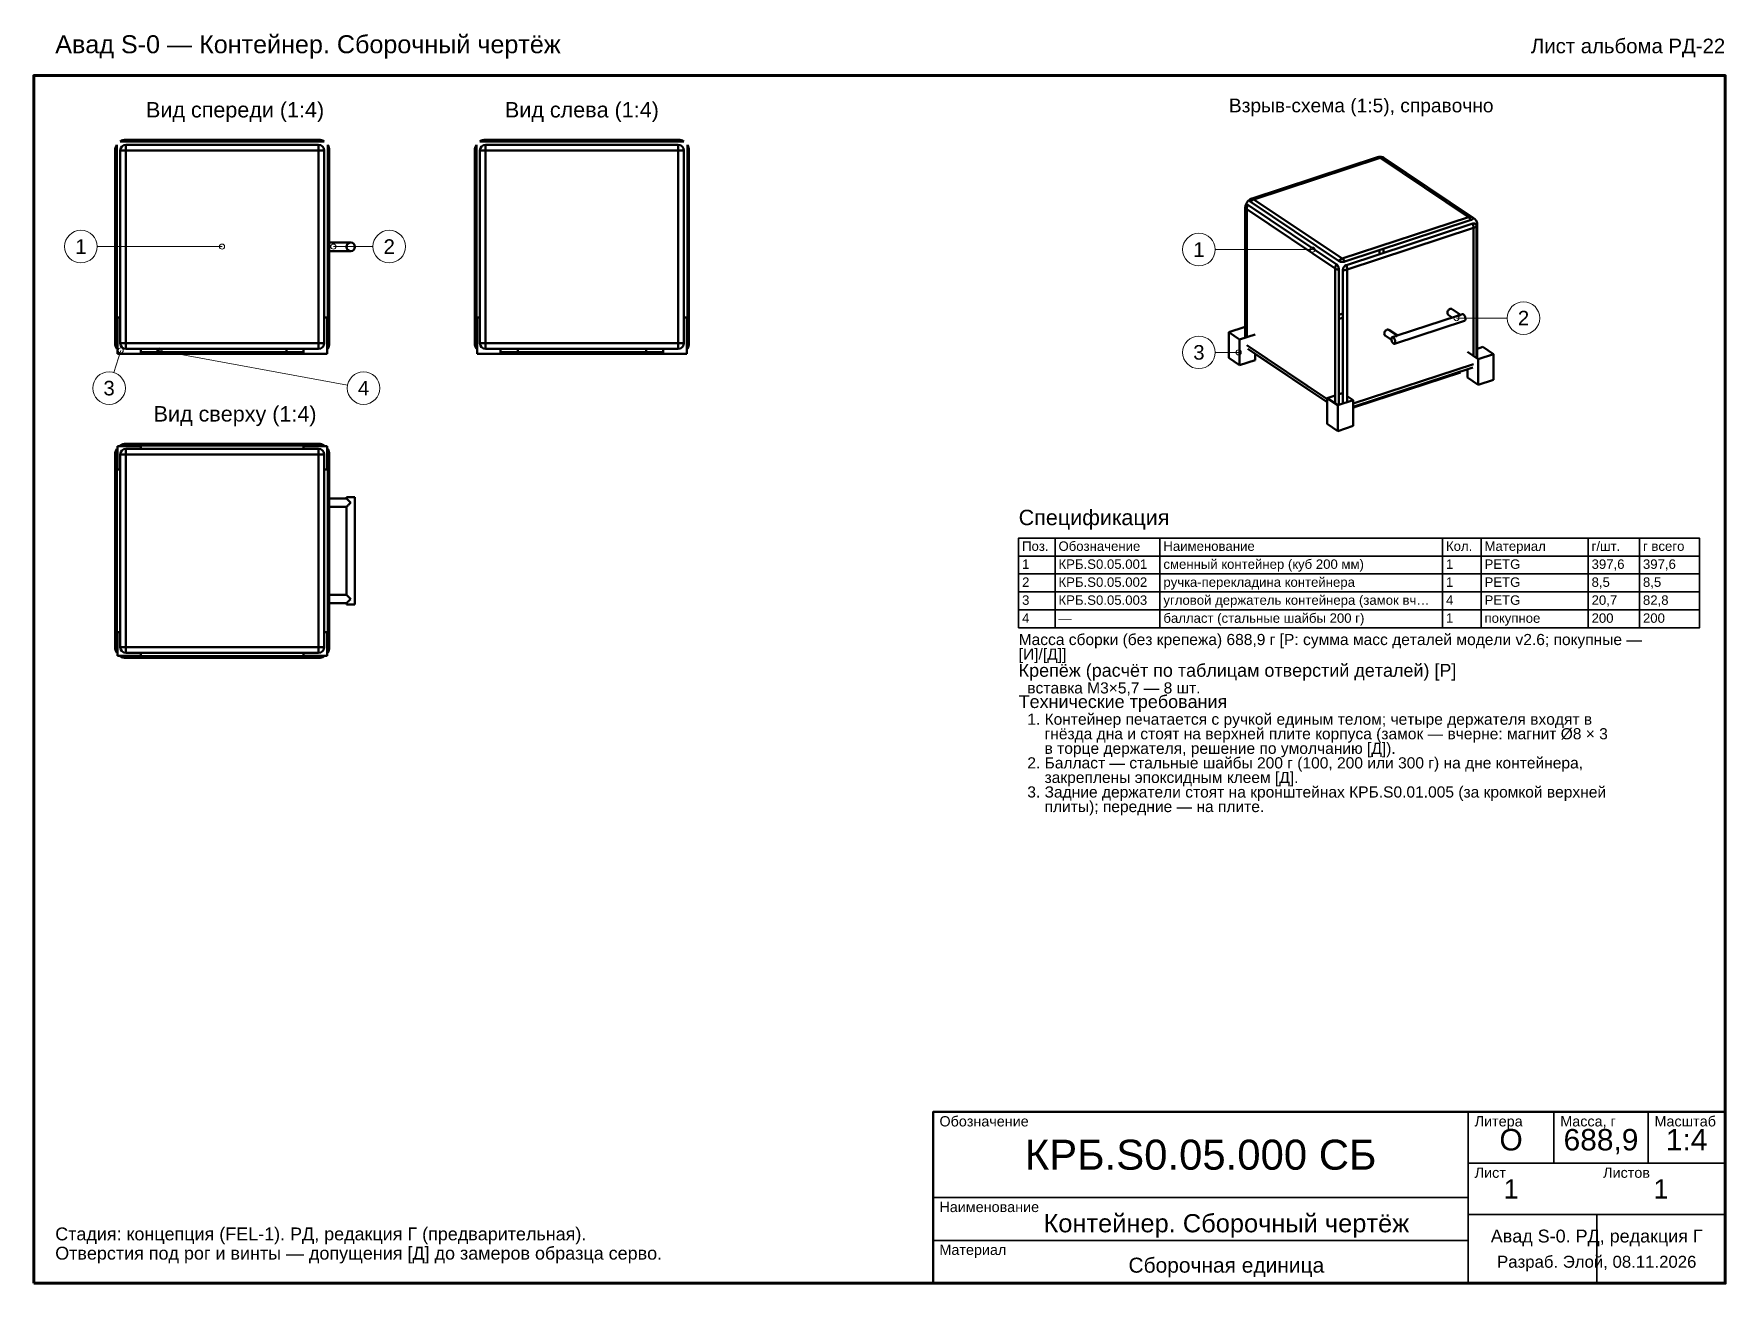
# Model space of a CAD drawing. Header units: millimetres. Extents: x 80 to 1660, y 20 to 1187.
import ezdxf
from ezdxf.enums import TextEntityAlignment as Align

# ---------------------------------------------------------------- set-up
doc = ezdxf.new("R2010")
doc.units = ezdxf.units.MM
doc.header["$LTSCALE"] = 4
for name, color, linetype, lineweight in [('КОНТУР', 7, 'Continuous', 50), ('РАЗМЕРЫ', 5, 'Continuous', 18), ('РАМКА', 7, 'Continuous', 70), ('ТАБЛИЦА', 7, 'Continuous', 35), ('ТЕКСТ', 7, 'Continuous', 25)]:
    doc.layers.add(name, color=color, linetype=linetype, lineweight=lineweight)
doc.styles.add('GOST', font='arial.ttf')

msp = doc.modelspace()

# ---------------------------------------------------------------- linework, layer by layer
at = {"layer": 'КОНТУР'}
for p, q in [((156, 898), (156, 1078)), ((157.5, 898), (157.5, 1078)), ((160.7, 898), (160.7, 1078)), ((166, 1088), (346, 1088)), ((166, 1086.5), (346, 1086.5)), ((166, 1083.3), (346, 1083.3)), ((166, 898), (166, 1078)), ((166, 1078), (346, 1078)), ((346, 898), (346, 1078)), ((351.3, 898), (351.3, 1078)), ((354.5, 898), (354.5, 1078)), ((356, 898), (356, 1078)), ((492, 898), (492, 1078)), ((493.5, 898), (493.5, 1078)), ((496.7, 898), (496.7, 1078)), ((682, 1088), (502, 1088)), ((682, 1086.5), (502, 1086.5)), ((682, 1083.3), (502, 1083.3)), ((682, 1078), (502, 1078)), ((502, 898), (502, 1078)), ((682, 898), (682, 1078)), ((687.3, 898), (687.3, 1078)), ((690.5, 898), (690.5, 1078)), ((692, 898), (692, 1078)), ((1217.3, 1032.9), (1335.3, 1071.7)), ((1219.7, 1032.3), (1337.7, 1071.1)), ((1337.7, 1071.1), (1420.3, 1015.7)), ((1341.1, 1071.2), (1423.7, 1015.8)), ((1214.2, 1027.2), (1296.7, 971.8)), ((1216.3, 1030.2), (1298.9, 974.8)), ((1219.7, 1032.3), (1302.3, 977)), ((1211.7, 903.2), (1211.7, 1025.1)), ((1213.2, 903.7), (1213.2, 1023.1)), ((1213.2, 1023.1), (1295.8, 967.7)), ((1302.3, 977), (1420.3, 1015.7)), ((1304.7, 974.3), (1422.7, 1013.1)), ((1424.3, 1015.3), (1425.8, 1014.2)), ((1306.2, 971), (1424.2, 1009.8)), ((1306.9, 966.8), (1424.9, 1005.6)), ((1424.9, 886), (1424.9, 1005.6)), ((1427.6, 884.1), (1427.6, 1007.2)), ((1428.3, 883.7), (1428.3, 1008.9)), ((356, 992), (376, 992)), ((356, 984), (376, 984)), ((1337.2, 981.2), (1337.2, 985)), ((1340.8, 982.4), (1340.8, 986.2)), ((1295.8, 841.6), (1295.8, 967.7)), ((1299.2, 840.3), (1299.2, 966.5)), ((1302.8, 841.5), (1302.8, 966.2)), ((1306.9, 842.8), (1306.9, 966.8)), ((158.1, 888), (158.1, 922)), ((158.1, 922), (160.7, 922)), ((351.3, 922), (353.9, 922)), ((353.9, 888), (353.9, 922)), ((496.7, 922), (494.1, 922)), ((494.1, 888), (494.1, 922)), ((689.9, 922), (687.3, 922)), ((689.9, 888), (689.9, 922)), ((1299.2, 924.4), (1302.8, 925.6)), ((1299.2, 920.7), (1302.8, 921.8)), ((1351, 897.5), (1416.5, 919)), ((1353.7, 905.1), (1409.8, 923.6)), ((1401.3, 924.5), (1405, 922)), ((1404.9, 929.8), (1412.7, 924.5)), ((1412.7, 924.5), (1414.5, 925.1)), ((1196.4, 908.2), (1210.7, 912.9)), ((1196.4, 884.2), (1196.4, 908.2)), ((1196.4, 908.2), (1206.4, 901.5)), ((1206.4, 901.5), (1220.8, 906.2)), ((1206.4, 877.5), (1206.4, 901.5)), ((1210.7, 912.9), (1211.7, 912.3)), ((1342.3, 905.1), (1348.2, 901.2)), ((1345.9, 910.4), (1353.8, 905.2)), ((1349, 903.6), (1350.9, 904.2)), ((158.1, 888), (180, 888)), ((166, 898), (346, 898)), ((166, 892.7), (346, 892.7)), ((180, 888), (180, 892.7)), ((181, 889.5), (180, 889.5)), ((181, 888), (180, 888)), ((181, 889.5), (331, 889.5)), ((181, 888), (331, 888)), ((196, 889.5), (196, 892.7)), ((316, 889.5), (316, 892.7)), ((332, 889.5), (331, 889.5)), ((332, 888), (331, 888)), ((332, 888), (332, 892.7)), ((332, 888), (353.9, 888)), ((516, 888), (494.1, 888)), ((682, 898), (502, 898)), ((682, 892.7), (502, 892.7)), ((516, 888), (516, 892.7)), ((517, 889.5), (516, 889.5)), ((517, 888), (516, 888)), ((667, 889.5), (517, 889.5)), ((667, 888), (517, 888)), ((532, 889.5), (532, 892.7)), ((652, 889.5), (652, 892.7)), ((668, 889.5), (667, 889.5)), ((668, 888), (667, 888)), ((668, 888), (668, 892.7)), ((689.9, 888), (668, 888)), ((1213.2, 896), (1288.2, 845.7)), ((1214.2, 892.6), (1288.2, 843)), ((1220.8, 882.2), (1220.8, 888.1)), ((1223.2, 886.4), (1288.2, 842.8)), ((1223.2, 886.4), (1223.3, 886.4)), ((1419.2, 889.8), (1429.3, 883)), ((1427.6, 892.5), (1433.6, 894.5)), ((1429.3, 883), (1443.6, 887.8)), ((1433.6, 894.5), (1443.6, 887.8)), ((1443.6, 863.7), (1443.6, 887.8)), ((1196.4, 884.2), (1206.4, 877.5)), ((1206.4, 877.5), (1220.8, 882.2)), ((1312.6, 841.5), (1424.9, 878.5)), ((1312.6, 838.5), (1424.2, 875.2)), ((1314.6, 838.4), (1412.9, 870.7)), ((1412.9, 870.7), (1412.1, 871.2)), ((1419.2, 865.8), (1419.2, 873.6)), ((1429.3, 859), (1429.3, 883)), ((1419.2, 865.8), (1429.3, 859)), ((1429.3, 859), (1443.6, 863.7)), ((1288.2, 846.7), (1295.8, 849.2)), ((1288.2, 822.7), (1288.2, 846.7)), ((1288.2, 846.7), (1298.2, 840)), ((1298.2, 840), (1312.6, 844.7)), ((1298.2, 815.9), (1298.2, 840)), ((1299.2, 850.3), (1302.5, 851.4)), ((1302.5, 851.4), (1302.8, 851.2)), ((1306.9, 848.5), (1312.6, 844.7)), ((1312.6, 820.7), (1312.6, 844.7)), ((1314.6, 838.4), (1313.8, 838.9)), ((1288.2, 822.7), (1298.2, 815.9)), ((1298.2, 815.9), (1312.6, 820.7)), ((156, 614), (156, 794)), ((157.5, 614), (157.5, 794)), ((158.1, 780), (158.1, 801.9)), ((158.1, 801.9), (180, 801.9)), ((160.7, 614), (160.7, 794)), ((166, 804), (346, 804)), ((166, 802.5), (346, 802.5)), ((166, 799.3), (346, 799.3)), ((166, 614), (166, 794)), ((166, 794), (346, 794)), ((180, 799.3), (180, 801.9)), ((332, 799.3), (332, 801.9)), ((332, 801.9), (353.9, 801.9)), ((346, 614), (346, 794)), ((351.3, 614), (351.3, 794)), ((353.9, 780), (353.9, 801.9)), ((354.5, 614), (354.5, 794)), ((356, 614), (356, 794)), ((158.1, 780), (160.7, 780)), ((351.3, 780), (353.9, 780)), ((356, 753), (372, 753)), ((356, 745), (372, 745)), ((372, 753), (372, 754)), ((372, 663), (372, 745)), ((380, 654), (380, 754)), ((356, 663), (372, 663)), ((356, 655), (372, 655)), ((372, 654), (372, 655)), ((158.1, 606.1), (158.1, 628)), ((158.1, 628), (160.7, 628)), ((351.3, 628), (353.9, 628)), ((353.9, 606.1), (353.9, 628)), ((158.1, 606.1), (180, 606.1)), ((166, 614), (346, 614)), ((166, 608.7), (346, 608.7)), ((166, 605.5), (346, 605.5)), ((166, 604), (346, 604)), ((180, 606.1), (180, 608.7)), ((332, 606.1), (332, 608.7)), ((332, 606.1), (353.9, 606.1))]:
    msp.add_line(p, q, dxfattribs=at)
for points in [[(156, 1078), (156.2, 1078), (156.4, 1078), (156.6, 1078), (156.8, 1078), (156.9, 1078), (157.1, 1078), (157.3, 1078), (157.5, 1078)], [(157.5, 1083.3), (157.5, 1082.6), (157.5, 1082), (157.5, 1081.3), (157.5, 1080.6), (157.5, 1080), (157.5, 1079.3), (157.5, 1078.7), (157.5, 1078)], [(157.5, 1078), (157.5, 1078.7), (157.5, 1079.3), (157.5, 1080), (157.5, 1080.6), (157.5, 1081.3), (157.5, 1082), (157.5, 1082.6), (157.5, 1083.3)], [(166, 1086.5), (165.3, 1086.5), (164.7, 1086.5), (164, 1086.5), (163.4, 1086.5), (162.7, 1086.5), (162, 1086.5), (161.4, 1086.5), (160.7, 1086.5)], [(160.7, 1078), (161.4, 1078), (162, 1078), (162.7, 1078), (163.4, 1078), (164, 1078), (164.7, 1078), (165.3, 1078), (166, 1078)], [(166, 1088), (166, 1087.8), (166, 1087.6), (166, 1087.4), (166, 1087.2), (166, 1087.1), (166, 1086.9), (166, 1086.7), (166, 1086.5)], [(166, 1083.3), (166, 1082.6), (166, 1082), (166, 1081.3), (166, 1080.6), (166, 1080), (166, 1079.3), (166, 1078.7), (166, 1078)], [(346, 1088), (346, 1087.8), (346, 1087.6), (346, 1087.4), (346, 1087.2), (346, 1087.1), (346, 1086.9), (346, 1086.7), (346, 1086.5)], [(351.3, 1086.5), (350.6, 1086.5), (350, 1086.5), (349.3, 1086.5), (348.6, 1086.5), (348, 1086.5), (347.3, 1086.5), (346.7, 1086.5), (346, 1086.5)], [(346, 1083.3), (346, 1082.6), (346, 1082), (346, 1081.3), (346, 1080.6), (346, 1080), (346, 1079.3), (346, 1078.7), (346, 1078)], [(351.3, 1078), (350.6, 1078), (350, 1078), (349.3, 1078), (348.6, 1078), (348, 1078), (347.3, 1078), (346.7, 1078), (346, 1078)], [(354.5, 1083.3), (354.5, 1082.6), (354.5, 1082), (354.5, 1081.3), (354.5, 1080.6), (354.5, 1080), (354.5, 1079.3), (354.5, 1078.7), (354.5, 1078)], [(354.5, 1078), (354.5, 1078.7), (354.5, 1079.3), (354.5, 1080), (354.5, 1080.6), (354.5, 1081.3), (354.5, 1082), (354.5, 1082.6), (354.5, 1083.3)], [(356, 1078), (355.8, 1078), (355.6, 1078), (355.4, 1078), (355.2, 1078), (355.1, 1078), (354.9, 1078), (354.7, 1078), (354.5, 1078)], [(492, 1078), (492.2, 1078), (492.4, 1078), (492.6, 1078), (492.8, 1078), (492.9, 1078), (493.1, 1078), (493.3, 1078), (493.5, 1078)], [(493.5, 1083.3), (493.5, 1082.6), (493.5, 1082), (493.5, 1081.3), (493.5, 1080.6), (493.5, 1080), (493.5, 1079.3), (493.5, 1078.7), (493.5, 1078)], [(496.7, 1086.5), (497.4, 1086.5), (498, 1086.5), (498.7, 1086.5), (499.4, 1086.5), (500, 1086.5), (500.7, 1086.5), (501.3, 1086.5), (502, 1086.5)], [(502, 1086.5), (501.3, 1086.5), (500.7, 1086.5), (500, 1086.5), (499.4, 1086.5), (498.7, 1086.5), (498, 1086.5), (497.4, 1086.5), (496.7, 1086.5)], [(496.7, 1078), (497.4, 1078), (498, 1078), (498.7, 1078), (499.4, 1078), (500, 1078), (500.7, 1078), (501.3, 1078), (502, 1078)], [(502, 1086.5), (502, 1086.7), (502, 1086.9), (502, 1087.1), (502, 1087.2), (502, 1087.4), (502, 1087.6), (502, 1087.8), (502, 1088)], [(502, 1078), (502, 1078.7), (502, 1079.3), (502, 1080), (502, 1080.6), (502, 1081.3), (502, 1082), (502, 1082.6), (502, 1083.3)], [(682, 1088), (682, 1087.8), (682, 1087.6), (682, 1087.4), (682, 1087.2), (682, 1087.1), (682, 1086.9), (682, 1086.7), (682, 1086.5)], [(687.3, 1086.5), (686.6, 1086.5), (686, 1086.5), (685.3, 1086.5), (684.6, 1086.5), (684, 1086.5), (683.3, 1086.5), (682.7, 1086.5), (682, 1086.5)], [(682, 1083.3), (682, 1082.6), (682, 1082), (682, 1081.3), (682, 1080.6), (682, 1080), (682, 1079.3), (682, 1078.7), (682, 1078)], [(682, 1078), (682.7, 1078), (683.3, 1078), (684, 1078), (684.6, 1078), (685.3, 1078), (686, 1078), (686.6, 1078), (687.3, 1078)], [(690.5, 1078), (690.5, 1078.7), (690.5, 1079.3), (690.5, 1080), (690.5, 1080.6), (690.5, 1081.3), (690.5, 1082), (690.5, 1082.6), (690.5, 1083.3)], [(690.5, 1078), (690.7, 1078), (690.9, 1078), (691.1, 1078), (691.2, 1078), (691.4, 1078), (691.6, 1078), (691.8, 1078), (692, 1078)], [(1335.5, 1071.8), (1335.5, 1071.7), (1335.5, 1071.7), (1335.4, 1071.7), (1335.4, 1071.7), (1335.4, 1071.7), (1335.3, 1071.7), (1335.3, 1071.7), (1335.3, 1071.7)], [(1335.3, 1071.7), (1335.6, 1071.7), (1335.9, 1071.8), (1336.2, 1071.7), (1336.5, 1071.7), (1336.8, 1071.6), (1337.1, 1071.4), (1337.4, 1071.3), (1337.7, 1071.1)], [(1341.1, 1071.2), (1340.7, 1071.3), (1340.3, 1071.4), (1339.8, 1071.4), (1339.4, 1071.4), (1339, 1071.4), (1338.5, 1071.3), (1338.1, 1071.2), (1337.7, 1071.1)], [(1341.1, 1071.2), (1341, 1071.3), (1340.8, 1071.4), (1340.7, 1071.5), (1340.5, 1071.5), (1340.4, 1071.6), (1340.2, 1071.7), (1340, 1071.7), (1339.8, 1071.8)], [(1211.7, 1025.1), (1211.8, 1025.6), (1211.8, 1026.1), (1212, 1026.6), (1212.3, 1027.1), (1212.7, 1027.4), (1213.2, 1027.5), (1213.7, 1027.4), (1214.2, 1027.2)], [(1215.5, 1031.5), (1214.9, 1031.2), (1214.4, 1030.8), (1213.8, 1030.3), (1213.4, 1029.8), (1213, 1029.2), (1212.7, 1028.5), (1212.5, 1027.9), (1212.4, 1027.2)], [(1214.2, 1027.2), (1213.9, 1026.7), (1213.7, 1026.2), (1213.6, 1025.7), (1213.4, 1025.2), (1213.3, 1024.7), (1213.2, 1024.2), (1213.2, 1023.7), (1213.2, 1023.1)], [(1216.3, 1030.2), (1215.9, 1030.5), (1215.6, 1030.9), (1215.5, 1031.4), (1215.7, 1031.8), (1216, 1032.2), (1216.4, 1032.5), (1216.8, 1032.7), (1217.3, 1032.9)], [(1219.7, 1032.3), (1219.2, 1032.2), (1218.8, 1032), (1218.3, 1031.7), (1217.9, 1031.4), (1217.4, 1031.2), (1217, 1030.8), (1216.6, 1030.5), (1216.3, 1030.2)], [(1219.7, 1032.3), (1219.5, 1032.5), (1219.2, 1032.7), (1218.9, 1032.8), (1218.6, 1032.9), (1218.3, 1033), (1217.9, 1033), (1217.6, 1033), (1217.3, 1032.9)], [(1211.7, 1025.1), (1211.8, 1024.8), (1211.9, 1024.5), (1212.1, 1024.2), (1212.2, 1024), (1212.5, 1023.7), (1212.7, 1023.5), (1212.9, 1023.3), (1213.2, 1023.1)], [(1423.7, 1015.8), (1423.3, 1015.9), (1422.9, 1016), (1422.4, 1016.1), (1422, 1016.1), (1421.6, 1016), (1421.1, 1016), (1420.7, 1015.9), (1420.3, 1015.7)], [(1422.7, 1013.1), (1422.4, 1013.4), (1422.2, 1013.8), (1421.9, 1014.2), (1421.6, 1014.5), (1421.3, 1014.9), (1421, 1015.2), (1420.6, 1015.5), (1420.3, 1015.7)], [(1422.7, 1013.1), (1423.2, 1013.2), (1423.6, 1013.5), (1424, 1013.8), (1424.3, 1014.1), (1424.5, 1014.6), (1424.4, 1015.1), (1424.1, 1015.5), (1423.7, 1015.8)], [(1427.3, 1012.4), (1427.2, 1012.7), (1427.1, 1012.9), (1426.9, 1013.2), (1426.7, 1013.4), (1426.5, 1013.6), (1426.3, 1013.9), (1426.1, 1014.1), (1425.8, 1014.2)], [(1428.2, 1009.9), (1428.1, 1010.2), (1428.1, 1010.5), (1428, 1010.9), (1427.9, 1011.2), (1427.8, 1011.5), (1427.6, 1011.8), (1427.5, 1012.1), (1427.3, 1012.4)], [(1427.6, 1007.2), (1427.6, 1007.8), (1427.4, 1008.5), (1427.1, 1009), (1426.6, 1009.5), (1426.1, 1009.8), (1425.4, 1009.9), (1424.8, 1009.9), (1424.2, 1009.8)], [(1424.9, 1005.6), (1424.9, 1006.1), (1424.8, 1006.7), (1424.8, 1007.2), (1424.7, 1007.7), (1424.6, 1008.2), (1424.5, 1008.8), (1424.3, 1009.3), (1424.2, 1009.8)], [(1427.6, 1007.2), (1427.3, 1006.9), (1427, 1006.7), (1426.7, 1006.4), (1426.3, 1006.2), (1426, 1006), (1425.6, 1005.9), (1425.2, 1005.7), (1424.9, 1005.6)], [(1428.3, 1008.9), (1428.3, 1009), (1428.3, 1009.1), (1428.3, 1009.3), (1428.2, 1009.4), (1428.2, 1009.5), (1428.2, 1009.6), (1428.2, 1009.7), (1428.2, 1009.9)], [(1296.7, 971.8), (1296.5, 971.3), (1296.3, 970.8), (1296.2, 970.3), (1296, 969.8), (1295.9, 969.3), (1295.8, 968.8), (1295.8, 968.3), (1295.8, 967.7)], [(1299.2, 966.5), (1298.7, 966.5), (1298.3, 966.7), (1297.8, 966.8), (1297.4, 966.9), (1297, 967.1), (1296.6, 967.3), (1296.2, 967.5), (1295.8, 967.7)], [(1296.7, 971.8), (1297.3, 971.4), (1297.7, 970.9), (1298.1, 970.3), (1298.4, 969.7), (1298.7, 969.1), (1298.9, 968.4), (1299, 967.8), (1299.1, 967.1), (1299.2, 966.5)], [(1302.3, 977), (1301.8, 976.8), (1301.4, 976.6), (1300.9, 976.3), (1300.5, 976.1), (1300, 975.8), (1299.6, 975.5), (1299.2, 975.1), (1298.9, 974.8)], [(1304.7, 974.3), (1304.1, 974.1), (1303.4, 974), (1302.8, 973.9), (1302.1, 973.9), (1301.4, 974), (1300.7, 974.1), (1300.1, 974.2), (1299.5, 974.5), (1298.9, 974.8)], [(1302.3, 977), (1302.7, 976.7), (1303, 976.4), (1303.4, 976.1), (1303.7, 975.8), (1304, 975.4), (1304.2, 975), (1304.5, 974.7), (1304.7, 974.3)], [(1306.2, 971), (1305.6, 970.7), (1305, 970.4), (1304.5, 969.9), (1304, 969.4), (1303.6, 968.8), (1303.2, 968.2), (1303, 967.5), (1302.8, 966.9), (1302.8, 966.2)], [(1306.9, 966.8), (1306.4, 966.7), (1305.9, 966.5), (1305.4, 966.4), (1304.9, 966.3), (1304.3, 966.3), (1303.8, 966.2), (1303.3, 966.2), (1302.8, 966.2)], [(1306.2, 971), (1306.4, 970.5), (1306.5, 970), (1306.6, 969.5), (1306.7, 968.9), (1306.8, 968.4), (1306.9, 967.9), (1306.9, 967.4), (1306.9, 966.8)], [(1403.1, 930), (1402.5, 929.7), (1401.9, 929.3), (1401.4, 928.8), (1401, 928.2), (1400.7, 927.6), (1400.5, 927), (1400.5, 926.3), (1400.5, 925.6), (1400.8, 925), (1401.3, 924.5)], [(1404.9, 929.8), (1404.7, 929.9), (1404.5, 930), (1404.2, 930.1), (1404, 930.1), (1403.8, 930.1), (1403.5, 930.1), (1403.3, 930.1), (1403.1, 930)], [(1412.3, 923.8), (1412, 923.9), (1411.6, 923.9), (1411.3, 923.9), (1411, 923.8), (1410.7, 923.8), (1410.4, 923.7), (1410.1, 923.7), (1409.8, 923.6)], [(1412.7, 924.5), (1412.6, 924.5), (1412.5, 924.4), (1412.5, 924.3), (1412.4, 924.2), (1412.4, 924.1), (1412.3, 924), (1412.3, 923.9), (1412.3, 923.8)], [(1414.5, 925.1), (1414.7, 925.2), (1414.8, 925.2), (1414.9, 925.2), (1415.1, 925.1), (1415.2, 925.1), (1415.3, 925), (1415.4, 925), (1415.5, 924.9)], [(1415.5, 924.9), (1416, 924.5), (1416.4, 923.9), (1416.8, 923.3), (1417, 922.7), (1417.2, 922.1), (1417.3, 921.4), (1417.4, 920.8), (1417.3, 920.1), (1417, 919.5), (1416.5, 919)], [(1344.1, 910.6), (1343.5, 910.3), (1342.9, 909.9), (1342.4, 909.4), (1342.1, 908.9), (1341.8, 908.2), (1341.6, 907.6), (1341.5, 906.9), (1341.6, 906.2), (1341.8, 905.6), (1342.3, 905.1)], [(1345.9, 910.4), (1345.7, 910.5), (1345.5, 910.6), (1345.2, 910.7), (1345, 910.7), (1344.8, 910.7), (1344.6, 910.7), (1344.3, 910.7), (1344.1, 910.6)], [(1351, 897.5), (1350.4, 897.5), (1349.8, 897.9), (1349.4, 898.3), (1349, 898.9), (1348.7, 899.4), (1348.5, 900), (1348.3, 900.7), (1348.2, 901.3), (1348.2, 902), (1348.3, 902.6), (1348.5, 903.2), (1349, 903.6)], [(1349, 903.6), (1349.1, 903.6), (1349.3, 903.6), (1349.4, 903.6), (1349.5, 903.6), (1349.7, 903.6), (1349.8, 903.5), (1349.9, 903.4), (1350, 903.4)], [(1350, 903.4), (1350.5, 902.9), (1350.9, 902.4), (1351.2, 901.8), (1351.5, 901.2), (1351.7, 900.5), (1351.8, 899.9), (1351.8, 899.2), (1351.8, 898.5), (1351.5, 897.9), (1351, 897.5)], [(1353.3, 904.4), (1353, 904.5), (1352.7, 904.5), (1352.4, 904.5), (1352.1, 904.4), (1351.8, 904.4), (1351.4, 904.3), (1351.2, 904.3), (1350.9, 904.2)], [(1353.7, 905.1), (1353.6, 905.1), (1353.6, 905), (1353.5, 904.9), (1353.4, 904.8), (1353.4, 904.7), (1353.4, 904.6), (1353.3, 904.5), (1353.3, 904.4)], [(156, 898), (156.2, 898), (156.4, 898), (156.6, 898), (156.8, 898), (156.9, 898), (157.1, 898), (157.3, 898), (157.5, 898)], [(157.5, 898), (157.5, 897.3), (157.5, 896.7), (157.5, 896), (157.5, 895.4), (157.5, 894.7), (157.5, 894), (157.5, 893.4), (157.5, 892.7)], [(160.7, 898), (161.4, 898), (162, 898), (162.7, 898), (163.4, 898), (164, 898), (164.7, 898), (165.3, 898), (166, 898)], [(166, 892.7), (166, 893.4), (166, 894), (166, 894.7), (166, 895.4), (166, 896), (166, 896.7), (166, 897.3), (166, 898)], [(181, 889.5), (181, 889.3), (181, 889.1), (181, 888.9), (181, 888.8), (181, 888.6), (181, 888.4), (181, 888.2), (181, 888)], [(331, 889.5), (331, 889.3), (331, 889.1), (331, 888.9), (331, 888.8), (331, 888.6), (331, 888.4), (331, 888.2), (331, 888)], [(346, 892.7), (346, 893.4), (346, 894), (346, 894.7), (346, 895.4), (346, 896), (346, 896.7), (346, 897.3), (346, 898)], [(351.3, 898), (350.6, 898), (350, 898), (349.3, 898), (348.6, 898), (348, 898), (347.3, 898), (346.7, 898), (346, 898)], [(354.5, 898), (354.5, 897.3), (354.5, 896.7), (354.5, 896), (354.5, 895.4), (354.5, 894.7), (354.5, 894), (354.5, 893.4), (354.5, 892.7)], [(356, 898), (355.8, 898), (355.6, 898), (355.4, 898), (355.2, 898), (355.1, 898), (354.9, 898), (354.7, 898), (354.5, 898)], [(493.5, 898), (493.3, 898), (493.1, 898), (492.9, 898), (492.8, 898), (492.6, 898), (492.4, 898), (492.2, 898), (492, 898)], [(493.5, 892.7), (493.5, 893.4), (493.5, 894), (493.5, 894.7), (493.5, 895.4), (493.5, 896), (493.5, 896.7), (493.5, 897.3), (493.5, 898)], [(493.5, 898), (493.5, 897.3), (493.5, 896.7), (493.5, 896), (493.5, 895.4), (493.5, 894.7), (493.5, 894), (493.5, 893.4), (493.5, 892.7)], [(502, 898), (501.3, 898), (500.7, 898), (500, 898), (499.4, 898), (498.7, 898), (498, 898), (497.4, 898), (496.7, 898)], [(502, 892.7), (502, 893.4), (502, 894), (502, 894.7), (502, 895.4), (502, 896), (502, 896.7), (502, 897.3), (502, 898)], [(517, 888), (517, 888.2), (517, 888.4), (517, 888.6), (517, 888.8), (517, 888.9), (517, 889.1), (517, 889.3), (517, 889.5)], [(667, 888), (667, 888.2), (667, 888.4), (667, 888.6), (667, 888.8), (667, 888.9), (667, 889.1), (667, 889.3), (667, 889.5)], [(682, 898), (682.7, 898), (683.3, 898), (684, 898), (684.6, 898), (685.3, 898), (686, 898), (686.6, 898), (687.3, 898)], [(682, 892.7), (682, 893.4), (682, 894), (682, 894.7), (682, 895.4), (682, 896), (682, 896.7), (682, 897.3), (682, 898)], [(690.5, 892.7), (690.5, 893.4), (690.5, 894), (690.5, 894.7), (690.5, 895.4), (690.5, 896), (690.5, 896.7), (690.5, 897.3), (690.5, 898)], [(690.5, 898), (690.5, 897.3), (690.5, 896.7), (690.5, 896), (690.5, 895.4), (690.5, 894.7), (690.5, 894), (690.5, 893.4), (690.5, 892.7)], [(690.5, 898), (690.7, 898), (690.9, 898), (691.1, 898), (691.2, 898), (691.4, 898), (691.6, 898), (691.8, 898), (692, 898)], [(1314.6, 838.4), (1314.3, 838.3), (1314.1, 838.3), (1313.9, 838.3), (1313.7, 838.3), (1313.4, 838.4), (1313.2, 838.4), (1313, 838.5), (1312.8, 838.6)], [(156, 794), (156.2, 794), (156.4, 794), (156.6, 794), (156.8, 794), (156.9, 794), (157.1, 794), (157.3, 794), (157.5, 794)], [(157.5, 799.3), (157.5, 798.6), (157.5, 798), (157.5, 797.3), (157.5, 796.6), (157.5, 796), (157.5, 795.3), (157.5, 794.7), (157.5, 794)], [(157.5, 794), (157.5, 794.7), (157.5, 795.3), (157.5, 796), (157.5, 796.6), (157.5, 797.3), (157.5, 798), (157.5, 798.6), (157.5, 799.3)], [(166, 802.5), (165.3, 802.5), (164.7, 802.5), (164, 802.5), (163.4, 802.5), (162.7, 802.5), (162, 802.5), (161.4, 802.5), (160.7, 802.5)], [(160.7, 794), (161.4, 794), (162, 794), (162.7, 794), (163.4, 794), (164, 794), (164.7, 794), (165.3, 794), (166, 794)], [(166, 804), (166, 803.8), (166, 803.6), (166, 803.4), (166, 803.2), (166, 803.1), (166, 802.9), (166, 802.7), (166, 802.5)], [(166, 799.3), (166, 798.6), (166, 798), (166, 797.3), (166, 796.6), (166, 796), (166, 795.3), (166, 794.7), (166, 794)], [(346, 804), (346, 803.8), (346, 803.6), (346, 803.4), (346, 803.2), (346, 803.1), (346, 802.9), (346, 802.7), (346, 802.5)], [(351.3, 802.5), (350.6, 802.5), (350, 802.5), (349.3, 802.5), (348.6, 802.5), (348, 802.5), (347.3, 802.5), (346.7, 802.5), (346, 802.5)], [(346, 799.3), (346, 798.6), (346, 798), (346, 797.3), (346, 796.6), (346, 796), (346, 795.3), (346, 794.7), (346, 794)], [(351.3, 794), (350.6, 794), (350, 794), (349.3, 794), (348.6, 794), (348, 794), (347.3, 794), (346.7, 794), (346, 794)], [(354.5, 799.3), (354.5, 798.6), (354.5, 798), (354.5, 797.3), (354.5, 796.6), (354.5, 796), (354.5, 795.3), (354.5, 794.7), (354.5, 794)], [(354.5, 794), (354.5, 794.7), (354.5, 795.3), (354.5, 796), (354.5, 796.6), (354.5, 797.3), (354.5, 798), (354.5, 798.6), (354.5, 799.3)], [(356, 794), (355.8, 794), (355.6, 794), (355.4, 794), (355.2, 794), (355.1, 794), (354.9, 794), (354.7, 794), (354.5, 794)], [(372, 754), (372.5, 754), (373, 754), (373.5, 754), (374, 754), (374.5, 754), (375, 754), (375.5, 754), (376, 754)], [(372, 753), (372.5, 752.5), (373, 752), (373.5, 751.5), (374, 751), (374.5, 750.5), (375, 750), (375.5, 749.5), (376, 749)], [(376, 749), (375.5, 748.5), (375, 748), (374.5, 747.5), (374, 747), (373.5, 746.5), (373, 746), (372.5, 745.5), (372, 745)], [(376, 754), (376.5, 754), (377, 754), (377.5, 754), (378, 754), (378.5, 754), (379, 754), (379.5, 754), (380, 754)], [(372, 663), (372.5, 662.5), (373, 662), (373.5, 661.5), (374, 661), (374.5, 660.5), (375, 660), (375.5, 659.5), (376, 659)], [(376, 659), (375.5, 658.5), (375, 658), (374.5, 657.5), (374, 657), (373.5, 656.5), (373, 656), (372.5, 655.5), (372, 655)], [(372, 654), (372.5, 654), (373, 654), (373.5, 654), (374, 654), (374.5, 654), (375, 654), (375.5, 654), (376, 654)], [(376, 654), (376.5, 654), (377, 654), (377.5, 654), (378, 654), (378.5, 654), (379, 654), (379.5, 654), (380, 654)], [(157.5, 614), (157.3, 614), (157.1, 614), (156.9, 614), (156.8, 614), (156.6, 614), (156.4, 614), (156.2, 614), (156, 614)], [(157.5, 614), (157.5, 613.3), (157.5, 612.7), (157.5, 612), (157.5, 611.4), (157.5, 610.7), (157.5, 610), (157.5, 609.4), (157.5, 608.7)], [(157.5, 608.7), (157.5, 609.4), (157.5, 610), (157.5, 610.7), (157.5, 611.4), (157.5, 612), (157.5, 612.7), (157.5, 613.3), (157.5, 614)], [(166, 614), (165.3, 614), (164.7, 614), (164, 614), (163.4, 614), (162.7, 614), (162, 614), (161.4, 614), (160.7, 614)], [(160.7, 605.5), (161.4, 605.5), (162, 605.5), (162.7, 605.5), (163.4, 605.5), (164, 605.5), (164.7, 605.5), (165.3, 605.5), (166, 605.5)], [(166, 614), (166, 613.3), (166, 612.7), (166, 612), (166, 611.4), (166, 610.7), (166, 610), (166, 609.4), (166, 608.7)], [(166, 605.5), (166, 605.3), (166, 605.1), (166, 604.9), (166, 604.8), (166, 604.6), (166, 604.4), (166, 604.2), (166, 604)], [(346, 614), (346, 613.3), (346, 612.7), (346, 612), (346, 611.4), (346, 610.7), (346, 610), (346, 609.4), (346, 608.7)], [(346, 614), (346.7, 614), (347.3, 614), (348, 614), (348.6, 614), (349.3, 614), (350, 614), (350.6, 614), (351.3, 614)], [(351.3, 605.5), (350.6, 605.5), (350, 605.5), (349.3, 605.5), (348.6, 605.5), (348, 605.5), (347.3, 605.5), (346.7, 605.5), (346, 605.5)], [(346, 605.5), (346.7, 605.5), (347.3, 605.5), (348, 605.5), (348.6, 605.5), (349.3, 605.5), (350, 605.5), (350.6, 605.5), (351.3, 605.5)], [(346, 605.5), (346, 605.3), (346, 605.1), (346, 604.9), (346, 604.8), (346, 604.6), (346, 604.4), (346, 604.2), (346, 604)], [(354.5, 608.7), (354.5, 609.4), (354.5, 610), (354.5, 610.7), (354.5, 611.4), (354.5, 612), (354.5, 612.7), (354.5, 613.3), (354.5, 614)], [(354.5, 614), (354.5, 613.3), (354.5, 612.7), (354.5, 612), (354.5, 611.4), (354.5, 610.7), (354.5, 610), (354.5, 609.4), (354.5, 608.7)], [(354.5, 614), (354.7, 614), (354.9, 614), (355.1, 614), (355.2, 614), (355.4, 614), (355.6, 614), (355.8, 614), (356, 614)]]:
    msp.add_lwpolyline(points, dxfattribs=at)
msp.add_circle((376, 988), 4, dxfattribs=at)
for centre, radius, start, end in [((166, 1078), 10, 148.2117, 180), ((166, 1078), 10, 148.2117, 180), ((166, 1078), 10, 90, 121.7883), ((166, 1078), 10, 90, 121.7883), ((166, 1078), 5.27, 90, 180), ((346, 1078), 10, 58.2117, 90), ((346, 1078), 10, 58.2117, 90), ((346, 1078), 5.27, 0, 90), ((346, 1078), 5.27, 0, 90), ((346, 1078), 10, 0, 31.7883), ((346, 1078), 10, 0, 31.7883), ((346, 1078), 10, 0, 31.7883), ((502, 1078), 10, 148.2117, 180), ((502, 1078), 10, 90, 121.7883), ((502, 1078), 5.27, 90, 180), ((502, 1078), 5.27, 90, 180), ((682, 1078), 10, 58.2117, 90), ((682, 1078), 10, 58.2117, 90), ((682, 1078), 10, 58.2117, 90), ((682, 1078), 5.27, 0, 90), ((682, 1078), 5.27, 0, 90), ((682, 1078), 10, 0, 31.7883), ((1337.7, 1064.1), 8, 74.2985, 105.7015), ((1420.3, 1008.7), 8, 8.5173, 27.8769), ((166, 898), 10, 180, 211.7883), ((166, 898), 10, 180, 211.7883), ((166, 898), 5.27, 180, 270), ((346, 898), 5.27, 270, 0), ((346, 898), 10, 328.2117, 0), ((502, 898), 10, 180, 211.7883), ((502, 898), 5.27, 180, 270), ((682, 898), 5.27, 270, 0), ((682, 898), 10, 328.2117, 0), ((166, 794), 10, 148.2117, 180), ((166, 794), 10, 148.2117, 180), ((166, 794), 10, 90, 121.7883), ((166, 794), 10, 90, 121.7883), ((166, 794), 5.27, 90, 180), ((346, 794), 10, 58.2117, 90), ((346, 794), 10, 58.2117, 90), ((346, 794), 5.27, 0, 90), ((346, 794), 10, 0, 31.7883), ((166, 614), 10, 180, 211.7883), ((166, 614), 10, 180, 211.7883), ((166, 614), 5.27, 180, 270), ((166, 614), 10, 238.2117, 270), ((166, 614), 10, 238.2117, 270), ((346, 614), 5.27, 270, 0), ((346, 614), 10, 270, 301.7883), ((346, 614), 10, 270, 301.7883), ((346, 614), 10, 328.2117, 0), ((346, 614), 10, 328.2117, 0)]:
    msp.add_arc(centre, radius, start, end, dxfattribs=at)
at = {"layer": 'РАЗМЕРЫ'}
for p, q in [((255.8, 988.2), (139.2, 988.2)), ((359.8, 988.2), (396.8, 988.2)), ((1274.5, 985.4), (1183.6, 985.4)), ((1409, 921.4), (1456.4, 921.4)), ((161.2, 891.2), (154.8, 870.5)), ((197.2, 891.2), (373.1, 858.8)), ((1205.5, 889.4), (1183.6, 889.4))]:
    msp.add_line(p, q, dxfattribs=at)
for centre, radius in [((124, 988.2), 15.2), ((412, 988.2), 15.2), ((1168.4, 985.4), 15.2), ((255.8, 988.2), 2.4), ((359.8, 988.2), 2.4), ((1274.5, 985.4), 2.4), ((1471.6, 921.4), 15.2), ((1409, 921.4), 2.4), ((1168.4, 889.4), 15.2), ((161.2, 891.2), 2.4), ((197.2, 891.2), 2.4), ((1205.5, 889.4), 2.4), ((150.3, 856), 15.2), ((388, 856), 15.2)]:
    msp.add_circle(centre, radius, dxfattribs=at)
at = {"layer": 'РАМКА', "lineweight": 70}
msp.add_lwpolyline([(80, 20), (1660, 20), (1660, 1148), (80, 1148), (80, 20)], dxfattribs=at)
at = {"layer": 'ТАБЛИЦА'}
for p, q in [((1034, 716), (1034, 632)), ((1132, 716), (1132, 632)), ((1396, 716), (1396, 632)), ((1432, 716), (1432, 632)), ((1532, 716), (1532, 632)), ((1580, 716), (1580, 632)), ((1000, 699.2), (1636, 699.2)), ((1000, 682.4), (1636, 682.4)), ((1000, 665.6), (1636, 665.6)), ((1000, 648.8), (1636, 648.8)), ((1420, 20), (1420, 180)), ((1500, 132), (1500, 180)), ((1588, 132), (1588, 180)), ((1420, 132), (1660, 132)), ((920, 100), (1420, 100)), ((1420, 84), (1660, 84)), ((1540, 20), (1540, 84)), ((920, 60), (1420, 60))]:
    msp.add_line(p, q, dxfattribs=at)
at = {"layer": 'ТАБЛИЦА', "lineweight": 35}
msp.add_lwpolyline([(1000, 632), (1636, 632), (1636, 716), (1000, 716), (1000, 632)], dxfattribs=at)
at = {"layer": 'ТАБЛИЦА', "lineweight": 50}
msp.add_lwpolyline([(920, 20), (1660, 20), (1660, 180), (920, 180), (920, 20)], dxfattribs=at)

# ---------------------------------------------------------------- texts
at = {"layer": 'ТЕКСТ', "style": 'GOST'}
for s, height, p in [('Авад S-0 — Контейнер. Сборочный чертёж', 16.8, (100, 1168.8)), ('Спецификация', 14.4, (1000, 728)), ('Поз.', 8.8, (1003.2, 704)), ('Обозначение', 8.8, (1037.2, 704)), ('Наименование', 8.8, (1135.2, 704)), ('Кол.', 8.8, (1399.2, 704)), ('Материал', 8.8, (1435.2, 704)), ('г/шт.', 8.8, (1535.2, 704)), ('1', 8.8, (1003.2, 687.2)), ('КРБ.S0.05.001', 8.8, (1037.2, 687.2)), ('сменный контейнер (куб 200 мм)', 8.8, (1135.2, 687.2)), ('1', 8.8, (1399.2, 687.2)), ('PETG', 8.8, (1435.2, 687.2)), ('397,6', 8.8, (1535.2, 687.2)), ('397,6', 8.8, (1583.2, 687.2)), ('г всего', 8.8, (1583.2, 704)), ('ручка-перекладина контейнера', 8.8, (1135.2, 670.4)), ('2', 8.8, (1003.2, 670.4)), ('КРБ.S0.05.002', 8.8, (1037.2, 670.4)), ('1', 8.8, (1399.2, 670.4)), ('PETG', 8.8, (1435.2, 670.4)), ('8,5', 8.8, (1535.2, 670.4)), ('8,5', 8.8, (1583.2, 670.4)), ('3', 8.8, (1003.2, 653.6)), ('КРБ.S0.05.003', 8.8, (1037.2, 653.6)), ('угловой держатель контейнера (замок вч…', 8.8, (1135.2, 653.6)), ('4', 8.8, (1399.2, 653.6)), ('PETG', 8.8, (1435.2, 653.6)), ('20,7', 8.8, (1535.2, 653.6)), ('82,8', 8.8, (1583.2, 653.6)), ('4', 8.8, (1003.2, 636.8)), ('—', 8.8, (1037.2, 636.8)), ('балласт (стальные шайбы 200 г)', 8.8, (1135.2, 636.8)), ('1', 8.8, (1399.2, 636.8)), ('покупное', 8.8, (1435.2, 636.8)), ('200', 8.8, (1535.2, 636.8)), ('200', 8.8, (1583.2, 636.8)), ('Масса сборки (без крепежа) 688,9 г [Р: сумма масс деталей модели v2.6; покупные —', 10.4, (1000, 616)), ('[И]/[Д]]', 10.4, (1000, 602.4)), ('Крепёж (расчёт по таблицам отверстий деталей) [Р]', 12, (1000, 586.4)), ('Технические требования', 12, (1000, 557.2)), ('  вставка M3×5,7 — 8 шт.', 10.4, (1000, 570.8)), ('  1. Контейнер печатается с ручкой единым телом; четыре держателя входят в', 10.4, (1000, 541.6)), ('      гнёзда дна и стоят на верхней плите корпуса (замок — вчерне: магнит Ø8 × 3', 10.4, (1000, 528)), ('      в торце держателя, решение по умолчанию [Д]).', 10.4, (1000, 514.4)), ('  2. Балласт — стальные шайбы 200 г (100, 200 или 300 г) на дне контейнера,', 10.4, (1000, 500.8)), ('      закреплены эпоксидным клеем [Д].', 10.4, (1000, 487.2)), ('  3. Задние держатели стоят на кронштейнах КРБ.S0.01.005 (за кромкой верхней', 10.4, (1000, 473.6)), ('      плиты); передние — на плите.', 10.4, (1000, 460)), ('Обозначение', 9.6, (926, 166.4)), ('Литера', 9.6, (1426, 166.4)), ('Масса, г', 9.6, (1506, 166.4)), ('Масштаб', 9.6, (1594, 166.4)), ('Лист', 9.6, (1426, 118.4)), ('Листов', 9.6, (1546, 118.4)), ('Наименование', 9.6, (926, 86.4)), ('Стадия: концепция (FEL-1). РД, редакция Г (предварительная).', 12, (100, 60)), ('Отверстия под рог и винты — допущения [Д] до замеров образца серво.', 12, (100, 42)), ('Материал', 9.6, (926, 46.4))]:
    msp.add_text(s, height=height, dxfattribs=at).set_placement(p)
msp.add_text('Лист альбома РД-22', height=13.6, dxfattribs=at).set_placement((1660, 1168.8), align=Align.RIGHT)
for s, height, p in [('Вид спереди (1:4)', 14.4, (268, 1116)), ('Вид слева (1:4)', 14.4, (592, 1116)), ('Взрыв-схема (1:5), справочно', 12.8, (1320, 1120)), ('1', 13.6, (124, 988.2)), ('2', 13.6, (412, 988.2)), ('1', 13.6, (1168.4, 985.4)), ('2', 13.6, (1471.6, 921.4)), ('3', 13.6, (1168.4, 889.4)), ('3', 13.6, (150.3, 856)), ('4', 13.6, (388, 856)), ('Вид сверху (1:4)', 14.4, (268, 832)), ('О', 20, (1460, 154)), ('688,9', 20, (1544, 154)), ('1:4', 20, (1624, 154)), ('КРБ.S0.05.000 СБ', 28, (1170, 140)), ('1', 18, (1460, 108)), ('1', 18, (1600, 108)), ('Контейнер. Сборочный чертёж', 16.993, (1194, 76)), ('Авад S-0. РД, редакция Г', 12, (1540, 64)), ('Сборочная единица', 14, (1194, 36.8)), ('Разраб. Элой, 08.11.2026', 11.2, (1540, 40))]:
    msp.add_text(s, height=height, dxfattribs=at).set_placement(p, align=Align.MIDDLE_CENTER)

doc.saveas('drawing.dxf')
